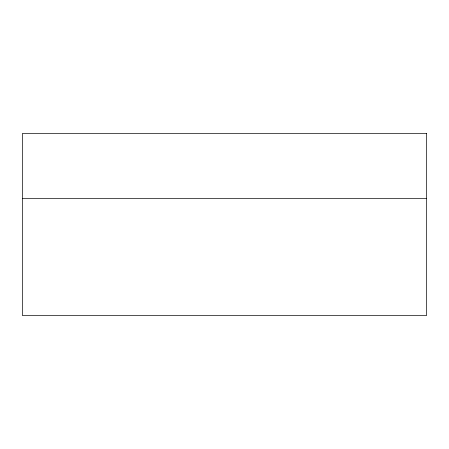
<?xml version="1.0" encoding="UTF-8"?>
<svg xmlns="http://www.w3.org/2000/svg" width="449" height="449" viewBox="0 0 449 449"><rect width="100%" height="100%" fill="white"/><g stroke="black" fill="none" stroke-linecap="round" stroke-linejoin="round"><path stroke-width="0.67" d="M22.45 198.509L426.55 198.509M426.55 133.426L22.45 133.426L22.45 315.574L426.55 315.574L426.55 133.426"/></g></svg>
